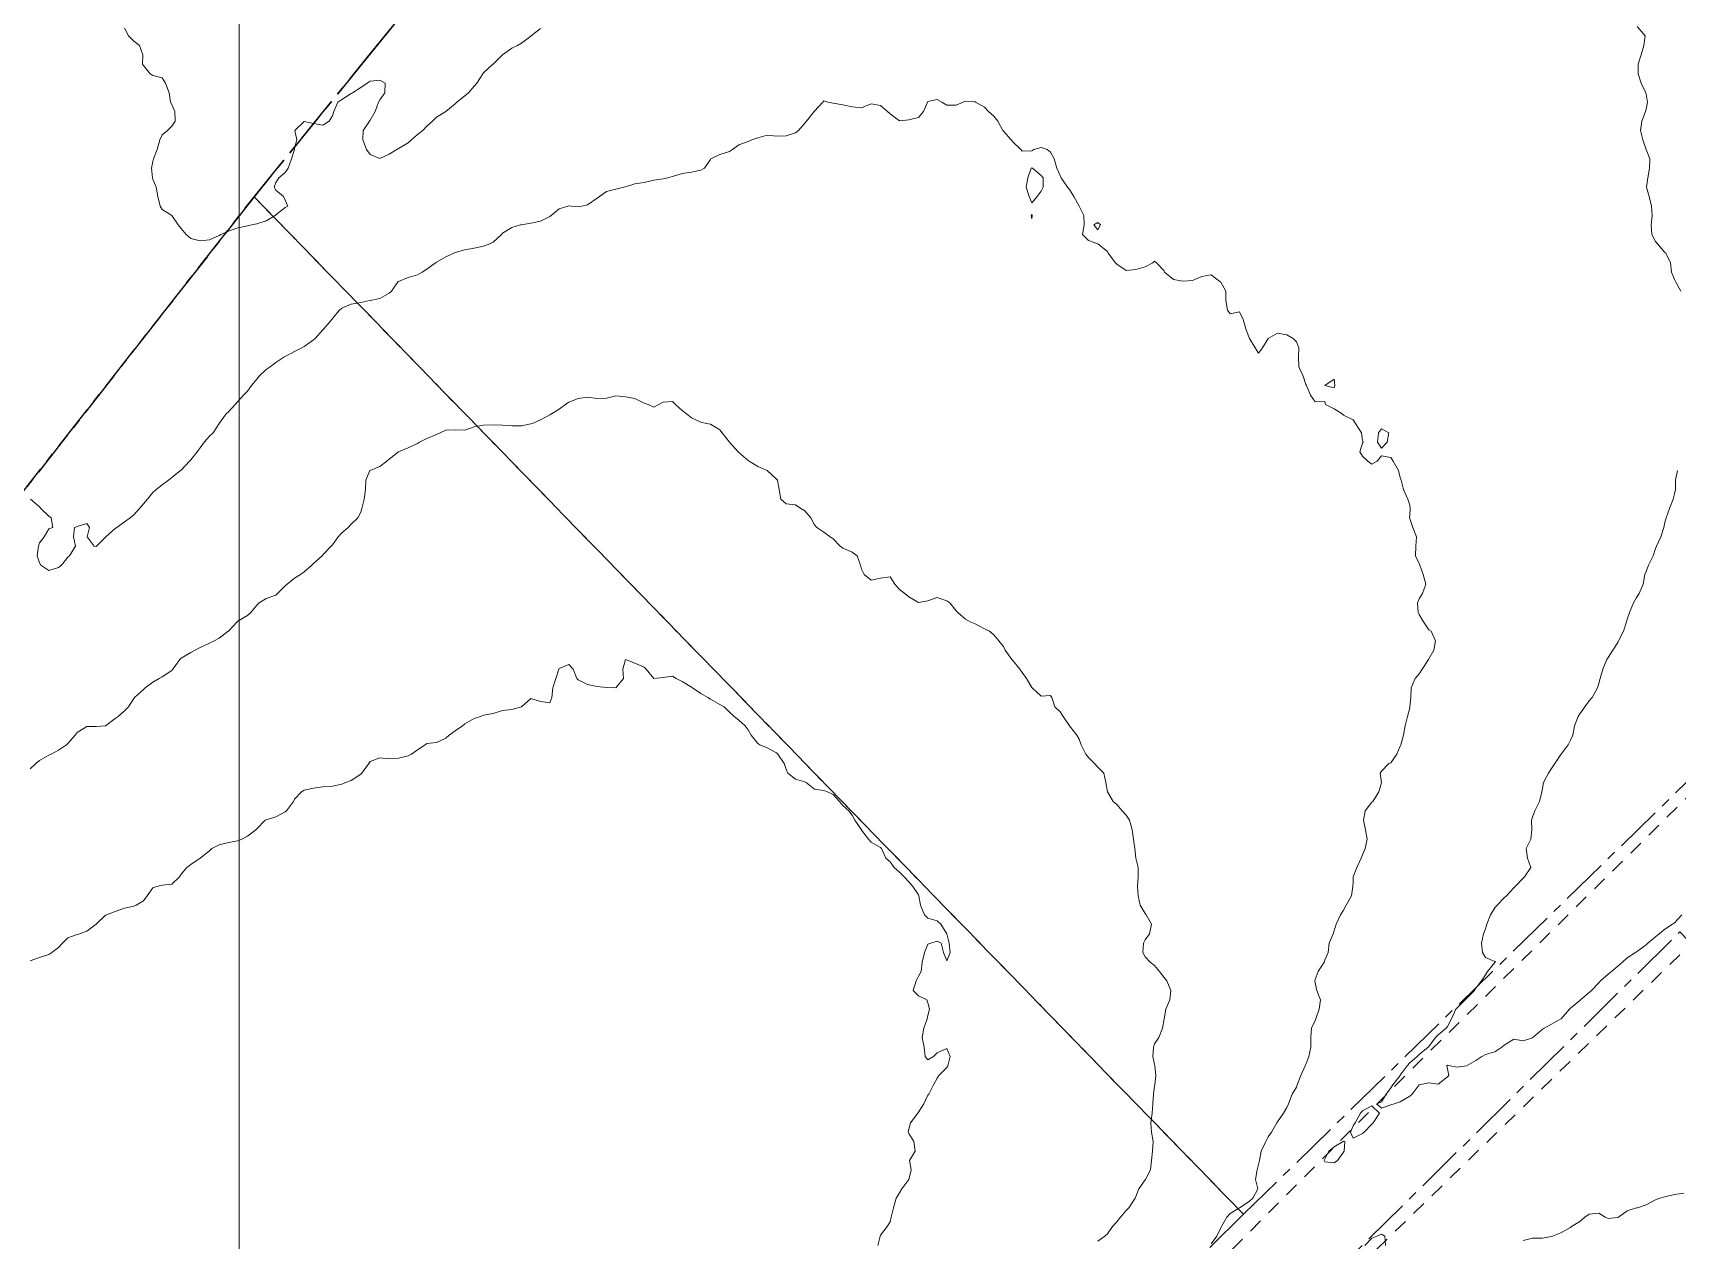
# Model space of a CAD drawing. Header units: centimetres. Extents: x 0 to 642158, y -847 to 649707.
# Drawn here: x 616055.9 to 616142.9, y 620095.5 to 620159.4 of the extents above; entities that cross this region are included whole.
import ezdxf

# ---------------------------------------------------------------- set-up
doc = ezdxf.new("R2010")
doc.units = ezdxf.units.CM
doc.header["$MEASUREMENT"] = 0
doc.linetypes.add('CENTERX2', pattern=[4, 2.5, -0.5, 0.5, -0.5])
doc.linetypes.add('JIS_02_0.7', pattern=[1.35, 0.75, -0.6])
for name, color, linetype, lineweight in [('MEV_grille', 254, 'Continuous', 9), ('WAL_parcellaire agricole', 7, 'JIS_02_0.7', 25), ('WAL_topographie 0.5', 253, 'Continuous', 20)]:
    doc.layers.add(name, color=color, linetype=linetype, lineweight=lineweight)
doc.layers.add('SPW_parcellaire cadastral', color=7, linetype='CENTERX2', lineweight=25, true_color=0xff0542)

# ---------------------------------------------------------------- blocks, each defined once
blk = doc.blocks.new('*U112')
at = {"layer": 'MEV_grille', "transparency": 33554687}
blk.add_lwpolyline([(0, 1825.476), (0, -1825.476)], dxfattribs=at)
blk = doc.blocks.new('*U113')
at = {"layer": 'MEV_grille', "color": 0, "linetype": 'ByBlock', "lineweight": -2, "transparency": 16777216}
blk.add_blockref('*U112', (700, 0), dxfattribs=at)

msp = doc.modelspace()

# ---------------------------------------------------------------- linework, layer by layer
at = {"layer": 'SPW_parcellaire cadastral'}
for points in [[(615953.145, 620127.255), (616031.659, 620248.331), (616113.067, 620206.183), (616073.592, 620158.112), (616067.603, 620150.735), (616044.916, 620121.783), (616044.003, 620120.557), (616016.529, 620083.663), (616016.323, 620083.38), (615956.854, 620124.661), (615953.145, 620127.255)], [(616155.897, 620242.08), (616216.603, 620182.855), (616170.367, 620146.087), (616119.958, 620096.902), (616069.563, 620148.726), (616067.603, 620150.735), (616073.592, 620158.112), (616113.067, 620206.183), (616147.203, 620247.746), (616150.203, 620246.29), (616151.217, 620245.797), (616155.897, 620242.08)], [(616010.112, 620074.836), (616016.323, 620083.38), (616016.529, 620083.663), (616044.003, 620120.557), (616044.916, 620121.783), (616067.603, 620150.735), (616069.563, 620148.726), (616119.958, 620096.902), (616054.78, 620033.074), (616053.787, 620033.999), (616052.116, 620035.505), (616050.378, 620037.088), (616046.943, 620040.218), (616010.112, 620074.836)], [(616077.743, 620009.284), (616059.731, 620026.742), (616058.292, 620028.13), (616143.039, 620111.847), (616195.354, 620057.121), (616112.989, 619974.75), (616077.743, 620009.284)]]:
    msp.add_lwpolyline(points, dxfattribs=at)
at = {"layer": 'WAL_parcellaire agricole'}
for points in [[(616150.914, 620359.078), (616183.111, 620336.635), (616208.947, 620308.639), (616155.622, 620243.466), (616217.862, 620182.708), (616203.663, 620173.206), (616184.165, 620157.904), (616167.867, 620143.102), (616128.472, 620104.198), (616097.776, 620073.395), (616056.231, 620032.04), (616023.654, 620063.139), (616022.713, 620062.374), (616011.3, 620073.696), (616009.712, 620074.108), (615999.979, 620060.383), (615981.482, 620034.031), (615960.98, 620049.529), (615951.282, 620035.378), (615946.22, 620026.579), (615935.605, 620032.368), (615936.082, 620036.976), (616150.914, 620359.078)], [(616196.965, 620160.605), (616207.564, 620168.807), (616223.296, 620180.142), (616272.568, 620126.315), (616113.487, 619976.298), (616060.148, 620027.291), (616123.14, 620091.298), (616173.367, 620140.103), (616196.965, 620160.605)]]:
    msp.add_lwpolyline(points, dxfattribs=at)
at = {"layer": 'WAL_topographie 0.5'}
for points in [[(616060.75, 620159.667), (616060.968, 620159.25), (616061.25, 620158.979), (616061.539, 620158.75), (616061.725, 620158.25), (616061.706, 620157.75), (616061.75, 620157.683), (616062.111, 620157.25), (616062.25, 620157.161), (616062.75, 620157.036), (616062.91, 620156.75), (616063.107, 620156.25), (616063.191, 620155.75), (616063.25, 620155.625), (616063.417, 620155.25), (616063.427, 620154.75), (616063.25, 620154.475), (616063.025, 620154.25), (616062.75, 620154.021), (616062.627, 620153.75), (616062.474, 620153.25), (616062.285, 620152.75), (616062.25, 620152.607), (616062.182, 620152.25), (616062.231, 620151.75), (616062.25, 620151.678), (616062.421, 620151.25), (616062.505, 620150.75), (616062.639, 620150.25), (616062.75, 620150.065), (616063.25, 620149.75), (616063.25, 620149.75), (616063.587, 620149.25), (616063.75, 620149.058), (616064.005, 620148.75), (616064.25, 620148.533), (616064.75, 620148.419), (616065.25, 620148.471), (616065.75, 620148.688), (616065.85, 620148.75), (616066.25, 620148.927), (616066.75, 620149.091), (616067.25, 620149.203), (616067.488, 620149.25), (616067.75, 620149.312), (616068.25, 620149.477), (616068.712, 620149.75), (616068.75, 620149.794), (616069.25, 620150.167), (616069.398, 620150.25), (616069.25, 620150.558), (616069.157, 620150.75), (616068.75, 620151.094), (616068.667, 620151.25), (616068.75, 620151.5), (616068.906, 620151.75), (616069.25, 620152.032), (616069.404, 620152.25), (616069.576, 620152.75), (616069.744, 620153.25), (616069.75, 620153.306), (616069.861, 620153.75), (616069.767, 620154.25), (616070.25, 620154.733), (616070.75, 620154.614), (616071.25, 620154.534), (616071.573, 620154.75), (616071.75, 620155.023), (616071.827, 620155.25), (616072.039, 620155.75), (616072.25, 620155.888), (616072.75, 620156.207), (616072.816, 620156.25), (616073.25, 620156.523), (616073.594, 620156.75), (616073.75, 620156.858), (616074.25, 620156.92), (616074.545, 620156.75), (616074.519, 620156.25), (616074.25, 620155.868), (616074.189, 620155.75), (616074.004, 620155.25), (616073.75, 620154.795), (616073.71, 620154.75), (616073.379, 620154.25), (616073.355, 620153.75), (616073.56, 620153.25), (616073.75, 620152.983), (616074.25, 620152.772), (616074.75, 620153), (616075.153, 620153.25), (616075.25, 620153.29), (616075.75, 620153.602), (616075.935, 620153.75), (616076.25, 620154.039), (616076.533, 620154.25), (616076.75, 620154.48), (616077.044, 620154.75), (616077.25, 620154.956), (616077.75, 620155.25), (616077.75, 620155.25), (616078.25, 620155.652), (616078.337, 620155.75), (616078.75, 620156.083), (616078.956, 620156.25), (616079.25, 620156.593), (616079.392, 620156.75), (616079.711, 620157.25), (616079.75, 620157.291), (616080.229, 620157.75), (616080.25, 620157.765), (616080.75, 620158.25), (616080.75, 620158.25), (616081.25, 620158.601), (616081.546, 620158.75), (616081.75, 620158.861), (616082.25, 620159.233), (616082.271, 620159.25), (616082.75, 620159.653)], [(616140.781, 620159.75), (616141.197, 620159.25), (616141.125, 620158.75), (616140.99, 620158.25), (616140.83, 620157.75), (616140.833, 620157.25), (616140.985, 620156.75), (616141.233, 620156.25), (616141.25, 620156.179), (616141.333, 620155.75), (616141.25, 620155.375), (616141.215, 620155.25), (616141.036, 620154.75), (616140.964, 620154.25), (616141.083, 620153.75), (616141.25, 620153.25), (616141.25, 620153.25), (616141.446, 620152.75), (616141.439, 620152.25), (616141.354, 620151.75), (616141.27, 620151.25), (616141.411, 620150.75), (616141.544, 620150.25), (616141.574, 620149.75), (616141.529, 620149.25), (616141.561, 620148.75), (616141.75, 620148.381), (616141.857, 620148.25), (616142.25, 620147.792), (616142.292, 620147.75), (616142.546, 620147.25), (616142.599, 620146.75), (616142.75, 620146.365), (616142.802, 620146.25), (616143.089, 620145.75)], [(616055.781, 620134.75), (616056.25, 620134.333), (616056.318, 620134.25), (616056.75, 620133.837), (616056.868, 620133.75), (616056.964, 620133.25), (616056.75, 620133.171), (616056.492, 620132.75), (616056.25, 620132.424), (616056.192, 620132.25), (616056.127, 620131.75), (616056.25, 620131.364), (616056.318, 620131.25), (616056.75, 620130.964), (616057.25, 620131.121), (616057.413, 620131.25), (616057.75, 620131.681), (616057.831, 620131.75), (616058.159, 620132.25), (616058.056, 620132.75), (616058.096, 620133.25), (616058.25, 620133.294), (616058.75, 620133.446), (616058.899, 620133.25), (616058.769, 620132.75), (616059.15, 620132.25), (616059.25, 620132.237), (616059.263, 620132.25), (616059.75, 620132.737), (616059.761, 620132.75), (616060.25, 620133.181), (616060.347, 620133.25), (616060.75, 620133.534), (616061.055, 620133.75), (616061.25, 620133.917), (616061.548, 620134.25), (616061.75, 620134.494), (616061.972, 620134.75), (616062.25, 620135.088), (616062.422, 620135.25), (616062.75, 620135.5), (616063.078, 620135.75), (616063.25, 620135.896), (616063.718, 620136.25), (616063.75, 620136.282), (616064.189, 620136.75), (616064.25, 620136.819), (616064.588, 620137.25), (616064.75, 620137.457), (616064.962, 620137.75), (616065.25, 620138.079), (616065.437, 620138.25), (616065.75, 620138.75), (616065.75, 620138.75), (616066.121, 620139.25), (616066.25, 620139.358), (616066.604, 620139.75), (616066.75, 620139.904), (616067.05, 620140.25), (616067.25, 620140.459), (616067.465, 620140.75), (616067.75, 620141.094), (616067.873, 620141.25), (616068.25, 620141.599), (616068.458, 620141.75), (616068.75, 620141.969), (616069.178, 620142.25), (616069.25, 620142.291), (616069.75, 620142.56), (616070.125, 620142.75), (616070.25, 620142.826), (616070.75, 620143.176), (616070.833, 620143.25), (616071.25, 620143.705), (616071.289, 620143.75), (616071.718, 620144.25), (616071.75, 620144.294), (616072.125, 620144.75), (616072.25, 620144.856), (616072.75, 620145.06), (616073.25, 620145.151), (616073.722, 620145.25), (616073.75, 620145.256), (616074.25, 620145.36), (616074.75, 620145.645), (616074.872, 620145.75), (616075.236, 620146.25), (616075.25, 620146.266), (616075.75, 620146.464), (616076.25, 620146.605), (616076.489, 620146.75), (616076.75, 620146.912), (616077.196, 620147.25), (616077.25, 620147.287), (616077.75, 620147.568), (616078.172, 620147.75), (616078.25, 620147.785), (616078.75, 620147.932), (616079.25, 620148.028), (616079.75, 620148.132), (616080.083, 620148.25), (616080.25, 620148.333), (616080.691, 620148.75), (616080.75, 620148.819), (616081.25, 620149.118), (616081.7, 620149.25), (616081.75, 620149.263), (616082.25, 620149.338), (616082.75, 620149.458), (616083.25, 620149.701), (616083.324, 620149.75), (616083.75, 620150.098), (616084.205, 620150.25), (616084.25, 620150.26), (616084.375, 620150.25), (616084.75, 620150.218), (616084.938, 620150.25), (616085.25, 620150.313), (616085.75, 620150.661), (616085.883, 620150.75), (616086.25, 620151.025), (616086.75, 620151.138), (616087.159, 620151.25), (616087.25, 620151.274), (616087.75, 620151.429), (616088.25, 620151.492), (616088.75, 620151.618), (616089.25, 620151.699), (616089.5, 620151.75), (616089.75, 620151.811), (616090.25, 620151.982), (616090.75, 620152.044), (616091.25, 620152.144), (616091.442, 620152.25), (616091.75, 620152.721), (616091.779, 620152.75), (616092.25, 620152.972), (616092.75, 620153.142), (616092.924, 620153.25), (616093.25, 620153.484), (616093.75, 620153.675), (616093.938, 620153.75), (616094.25, 620153.866), (616094.75, 620154.009), (616095.25, 620153.957), (616095.75, 620153.96), (616096.25, 620154.125), (616096.405, 620154.25), (616096.75, 620154.635), (616096.838, 620154.75), (616097.238, 620155.25), (616097.25, 620155.27), (616097.694, 620155.75), (616097.75, 620155.825), (616097.964, 620155.75), (616098.25, 620155.703), (616098.75, 620155.602), (616099.25, 620155.5), (616099.75, 620155.442), (616100.25, 620155.659), (616100.75, 620155.568), (616101.125, 620155.25), (616101.25, 620155.133), (616101.75, 620154.767), (616102.25, 620154.813), (616102.75, 620154.936), (616103.025, 620155.25), (616103.236, 620155.75), (616103.25, 620155.779), (616103.75, 620155.888), (616103.985, 620155.75), (616104.25, 620155.595), (616104.75, 620155.59), (616105.114, 620155.75), (616105.25, 620155.801), (616105.75, 620155.77), (616105.778, 620155.75), (616106.25, 620155.476), (616106.462, 620155.25), (616106.75, 620155), (616106.952, 620154.75), (616107.227, 620154.25), (616107.25, 620154.214), (616107.656, 620153.75), (616107.75, 620153.643), (616108.173, 620153.25), (616108.25, 620153.163), (616108.75, 620153.179), (616108.857, 620153.25), (616109.25, 620153.348), (616109.573, 620153.25), (616109.75, 620153.107), (616109.937, 620152.75), (616110.083, 620152.25), (616110.25, 620151.865), (616110.298, 620151.75), (616110.647, 620151.25), (616110.75, 620151.129), (616110.974, 620150.75), (616111.25, 620150.25), (616111.25, 620150.25), (616111.513, 620149.75), (616111.523, 620149.25), (616111.427, 620148.75), (616111.75, 620148.427), (616112.25, 620148.25), (616112.25, 620148.25), (616112.75, 620147.844), (616112.8, 620147.75), (616113.187, 620147.25), (616113.25, 620147.167), (616113.75, 620146.847), (616114.25, 620146.886), (616114.75, 620147.026), (616115.156, 620147.25), (616115.25, 620147.338), (616115.35, 620147.25), (616115.75, 620146.822), (616115.776, 620146.75), (616116.25, 620146.367), (616116.75, 620146.275), (616117.25, 620146.313), (616117.75, 620146.517), (616118.25, 620146.616), (616118.708, 620146.25), (616118.75, 620146.217), (616119.019, 620145.75), (616119.018, 620145.25), (616119.104, 620144.75), (616119.25, 620144.544), (616119.75, 620144.65), (616119.927, 620144.25), (616120.072, 620143.75), (616120.25, 620143.281), (616120.27, 620143.25), (616120.577, 620142.75), (616120.75, 620142.469), (616120.955, 620142.75), (616121.25, 620143.25), (616121.25, 620143.25), (616121.75, 620143.531), (616122.25, 620143.432), (616122.583, 620143.25), (616122.75, 620143.059), (616122.875, 620142.75), (616122.869, 620142.25), (616122.889, 620141.75), (616123.114, 620141.25), (616123.25, 620140.8), (616123.281, 620140.75), (616123.489, 620140.25), (616123.75, 620139.897), (616124.25, 620139.917), (616124.3, 620139.75), (616124.75, 620139.513), (616125.167, 620139.25), (616125.25, 620139.191), (616125.75, 620138.934), (616125.875, 620138.75), (616126.191, 620138.25), (616126.25, 620137.848), (616126.288, 620137.75), (616126.25, 620137.701), (616126.105, 620137.25), (616126.25, 620137.013), (616126.528, 620136.75), (616126.75, 620136.59), (616127.017, 620136.75), (616127.25, 620137.042), (616127.75, 620136.942), (616127.875, 620136.75), (616128.161, 620136.25), (616128.25, 620135.893), (616128.292, 620135.75), (616128.41, 620135.25), (616128.655, 620134.75), (616128.75, 620134.417), (616128.774, 620134.25), (616128.75, 620133.917), (616128.733, 620133.75), (616128.75, 620133.711), (616128.917, 620133.25), (616129.107, 620132.75), (616129.068, 620132.25), (616129.058, 620131.75), (616129.25, 620131.334), (616129.283, 620131.25), (616129.458, 620130.75), (616129.598, 620130.25), (616129.417, 620129.75), (616129.25, 620129.469), (616129.156, 620129.25), (616129.196, 620128.75), (616129.25, 620128.639), (616129.476, 620128.25), (616129.75, 620127.825), (616129.875, 620127.75), (616130.111, 620127.25), (616130.031, 620126.75), (616129.75, 620126.3), (616129.735, 620126.25), (616129.408, 620125.75), (616129.25, 620125.5), (616129.036, 620125.25), (616128.825, 620124.75), (616128.811, 620124.25), (616128.762, 620123.75), (616128.75, 620123.694), (616128.621, 620123.25), (616128.5, 620122.75), (616128.417, 620122.25), (616128.279, 620121.75), (616128.25, 620121.673), (616128.067, 620121.25), (616127.75, 620120.798), (616127.65, 620120.75), (616127.25, 620120.35), (616127.188, 620120.25), (616127.25, 620119.75), (616127.25, 620119.75), (616127.25, 620119.75), (616127.105, 620119.25), (616126.798, 620118.75), (616126.75, 620118.704), (616126.393, 620118.25), (616126.297, 620117.75), (616126.41, 620117.25), (616126.49, 620116.75), (616126.382, 620116.25), (616126.25, 620115.924), (616126.182, 620115.75), (616125.944, 620115.25), (616125.758, 620114.75), (616125.75, 620114.5), (616125.74, 620114.25), (616125.67, 620113.75), (616125.387, 620113.25), (616125.25, 620113), (616125.091, 620112.75), (616124.86, 620112.25), (616124.75, 620111.904), (616124.691, 620111.75), (616124.48, 620111.25), (616124.424, 620110.75), (616124.25, 620110.35), (616124.215, 620110.25), (616123.897, 620109.75), (616123.75, 620109.325), (616123.735, 620109.25), (616123.75, 620109.156), (616123.835, 620108.75), (616124.03, 620108.25), (616123.964, 620107.75), (616123.785, 620107.25), (616123.75, 620107.163), (616123.556, 620106.75), (616123.51, 620106.25), (616123.512, 620105.75), (616123.404, 620105.25), (616123.25, 620104.836), (616123.213, 620104.75), (616122.99, 620104.25), (616122.799, 620103.75), (616122.75, 620103.629), (616122.535, 620103.25), (616122.34, 620102.75), (616122.25, 620102.555), (616122.061, 620102.25), (616121.75, 620101.79), (616121.725, 620101.75), (616121.431, 620101.25), (616121.25, 620100.993), (616121.127, 620100.75), (616120.886, 620100.25), (616120.797, 620099.75), (616120.75, 620099.539), (616120.67, 620099.25), (616120.589, 620098.75), (616120.716, 620098.25), (616120.44, 620097.75), (616120.25, 620097.579), (616119.75, 620097.25), (616119.75, 620097.25), (616119.25, 620096.948), (616119.066, 620096.75), (616118.783, 620096.25), (616118.75, 620096.189), (616118.544, 620095.75), (616118.25, 620095.338)], [(616108.75, 620150.427), (616109.039, 620150.75), (616109.25, 620151.036), (616109.35, 620151.25), (616109.355, 620151.75), (616109.25, 620151.861), (616108.783, 620152.25), (616108.75, 620152.276), (616108.726, 620152.25), (616108.547, 620151.75), (616108.455, 620151.25), (616108.605, 620150.75), (616108.75, 620150.427)], [(616108.75, 620149.583), (616108.769, 620149.75), (616108.75, 620149.821), (616108.719, 620149.75), (616108.75, 620149.583)], [(616112.393, 620149.25), (616112.25, 620149), (616112.028, 620149.25), (616112.25, 620149.384), (616112.393, 620149.25)], [(616124.79, 620140.75), (616124.75, 620140.625), (616124.25, 620140.75), (616124.25, 620140.75), (616124.25, 620140.75), (616124.75, 620141.083), (616124.79, 620140.75)], [(616055.75, 620120.47), (616056.053, 620120.75), (616056.25, 620120.906), (616056.75, 620121.195), (616056.865, 620121.25), (616057.25, 620121.458), (616057.687, 620121.75), (616057.75, 620121.817), (616058.132, 620122.25), (616058.25, 620122.398), (616058.75, 620122.709), (616059.25, 620122.717), (616059.75, 620122.75), (616059.75, 620122.75), (616060.25, 620123.139), (616060.417, 620123.25), (616060.75, 620123.536), (616060.957, 620123.75), (616061.25, 620124.197), (616061.281, 620124.25), (616061.75, 620124.679), (616061.85, 620124.75), (616062.25, 620125.062), (616062.583, 620125.25), (616062.75, 620125.338), (616063.25, 620125.679), (616063.307, 620125.75), (616063.677, 620126.25), (616063.75, 620126.325), (616064.25, 620126.632), (616064.487, 620126.75), (616064.75, 620126.897), (616065.25, 620127.115), (616065.5, 620127.25), (616065.75, 620127.389), (616066.231, 620127.75), (616066.25, 620127.764), (616066.711, 620128.25), (616066.75, 620128.294), (616067.25, 620128.583), (616067.432, 620128.75), (616067.75, 620129.125), (616067.871, 620129.25), (616068.25, 620129.479), (616068.75, 620129.662), (616068.852, 620129.75), (616069.25, 620130.157), (616069.355, 620130.25), (616069.75, 620130.556), (616070.056, 620130.75), (616070.25, 620130.89), (616070.669, 620131.25), (616070.75, 620131.338), (616071.202, 620131.75), (616071.25, 620131.797), (616071.689, 620132.25), (616071.75, 620132.319), (616072.062, 620132.75), (616072.25, 620132.958), (616072.589, 620133.25), (616072.75, 620133.423), (616073.102, 620133.75), (616073.25, 620134.058), (616073.308, 620134.25), (616073.432, 620134.75), (616073.5, 620135.25), (616073.511, 620135.75), (616073.736, 620136.25), (616073.75, 620136.262), (616074.25, 620136.474), (616074.625, 620136.75), (616074.75, 620136.856), (616075.25, 620137.25), (616075.25, 620137.25), (616075.75, 620137.461), (616076.25, 620137.691), (616076.363, 620137.75), (616076.75, 620137.943), (616077.25, 620138.162), (616077.445, 620138.25), (616077.75, 620138.384), (616078.25, 620138.408), (616078.75, 620138.393), (616079.25, 620138.561), (616079.75, 620138.656), (616080.25, 620138.67), (616080.75, 620138.664), (616081.25, 620138.614), (616081.75, 620138.625), (616082.25, 620138.728), (616082.327, 620138.75), (616082.75, 620138.946), (616083.25, 620139.202), (616083.338, 620139.25), (616083.75, 620139.509), (616084.075, 620139.75), (616084.25, 620139.875), (616084.75, 620140.06), (616085.25, 620140.13), (616085.75, 620140.062), (616086.25, 620140.091), (616086.75, 620140.213), (616087.25, 620140.162), (616087.75, 620140.071), (616088.25, 620139.821), (616088.45, 620139.75), (616088.75, 620139.614), (616089.023, 620139.75), (616089.25, 620139.869), (616089.75, 620139.917), (616089.909, 620139.75), (616090.25, 620139.438), (616090.475, 620139.25), (616090.75, 620139.046), (616091.25, 620138.815), (616091.55, 620138.75), (616091.75, 620138.706), (616092.25, 620138.417), (616092.364, 620138.25), (616092.75, 620137.75), (616092.75, 620137.75), (616093.21, 620137.25), (616093.25, 620137.206), (616093.75, 620136.786), (616093.806, 620136.75), (616094.25, 620136.474), (616094.75, 620136.25), (616094.75, 620136.25), (616095.25, 620135.798), (616095.296, 620135.75), (616095.386, 620135.25), (616095.479, 620134.75), (616095.75, 620134.49), (616096.25, 620134.45), (616096.527, 620134.25), (616096.75, 620134.117), (616097.056, 620133.75), (616097.25, 620133.382), (616097.382, 620133.25), (616097.75, 620133), (616098.083, 620132.75), (616098.25, 620132.641), (616098.618, 620132.25), (616098.75, 620132.143), (616099.25, 620131.942), (616099.508, 620131.75), (616099.681, 620131.25), (616099.75, 620131.042), (616099.88, 620130.75), (616100.25, 620130.464), (616100.75, 620130.556), (616101.25, 620130.632), (616101.51, 620130.25), (616101.75, 620129.964), (616102.031, 620129.75), (616102.25, 620129.566), (616102.75, 620129.274), (616103.25, 620129.364), (616103.75, 620129.541), (616104.25, 620129.366), (616104.417, 620129.25), (616104.75, 620128.833), (616104.837, 620128.75), (616105.25, 620128.384), (616105.483, 620128.25), (616105.75, 620128.136), (616106.25, 620127.884), (616106.519, 620127.75), (616106.75, 620127.562), (616107, 620127.25), (616107.25, 620126.938), (616107.35, 620126.75), (616107.692, 620126.25), (616107.75, 620126.202), (616108.118, 620125.75), (616108.25, 620125.577), (616108.471, 620125.25), (616108.75, 620124.77), (616108.778, 620124.75), (616109.25, 620124.325), (616109.75, 620124.35), (616109.817, 620124.25), (616109.964, 620123.75), (616110.25, 620123.483), (616110.409, 620123.25), (616110.75, 620122.75), (616110.75, 620122.75), (616111.139, 620122.25), (616111.25, 620122.05), (616111.36, 620121.75), (616111.605, 620121.25), (616111.75, 620121.073), (616112.072, 620120.75), (616112.25, 620120.567), (616112.556, 620120.25), (616112.664, 620119.75), (616112.75, 620119.25), (616112.75, 620119.25), (616113.055, 620118.75), (616113.25, 620118.583), (616113.54, 620118.25), (616113.75, 620118.018), (616113.924, 620117.75), (616114.065, 620117.25), (616114.131, 620116.75), (616114.212, 620116.25), (616114.25, 620115.75), (616114.25, 620115.75), (616114.385, 620115.25), (616114.388, 620114.75), (616114.338, 620114.25), (616114.387, 620113.75), (616114.489, 620113.25), (616114.75, 620112.821), (616114.8, 620112.75), (616115.08, 620112.25), (616114.987, 620111.75), (616114.75, 620111.417), (616114.66, 620111.25), (616114.63, 620110.75), (616114.75, 620110.518), (616115.009, 620110.25), (616115.25, 620110.075), (616115.515, 620109.75), (616115.75, 620109.431), (616115.888, 620109.25), (616116.112, 620108.75), (616116.048, 620108.25), (616115.841, 620107.75), (616115.75, 620107.25), (616115.75, 620107.25), (616115.673, 620106.75), (616115.468, 620106.25), (616115.25, 620105.916), (616115.199, 620105.75), (616115.148, 620105.25), (616115.25, 620104.827), (616115.267, 620104.75), (616115.316, 620104.25), (616115.257, 620103.75), (616115.25, 620103.7), (616115.196, 620103.25), (616115.152, 620102.75), (616115.115, 620102.25), (616115.052, 620101.75), (616115.088, 620101.25), (616115.179, 620100.75), (616115.133, 620100.25), (616115.089, 620099.75), (616115.032, 620099.25), (616114.76, 620098.75), (616114.75, 620098.734), (616114.409, 620098.25), (616114.25, 620097.838), (616114.215, 620097.75), (616113.878, 620097.25), (616113.75, 620097.107), (616113.45, 620096.75), (616113.25, 620096.506), (616113.022, 620096.25), (616112.75, 620095.871), (616112.612, 620095.75), (616112.25, 620095.481)], [(616127.558, 620137.75), (616127.25, 620137.442), (616127.05, 620137.75), (616127.102, 620138.25), (616127.25, 620138.461), (616127.65, 620138.25), (616127.558, 620137.75)], [(616142.909, 620136.25), (616142.811, 620135.75), (616142.801, 620135.25), (616142.75, 620135.019), (616142.677, 620134.75), (616142.494, 620134.25), (616142.323, 620133.75), (616142.25, 620133.5), (616142.192, 620133.25), (616142.029, 620132.75), (616141.798, 620132.25), (616141.75, 620132.132), (616141.632, 620131.75), (616141.378, 620131.25), (616141.25, 620130.906), (616141.19, 620130.75), (616141.1, 620130.25), (616140.881, 620129.75), (616140.75, 620129.53), (616140.583, 620129.25), (616140.375, 620128.75), (616140.25, 620128.389), (616140.211, 620128.25), (616140.05, 620127.75), (616139.802, 620127.25), (616139.75, 620127.164), (616139.489, 620126.75), (616139.25, 620126.357), (616139.173, 620126.25), (616138.96, 620125.75), (616138.83, 620125.25), (616138.75, 620124.981), (616138.688, 620124.75), (616138.394, 620124.25), (616138.25, 620124.064), (616138.006, 620123.75), (616137.75, 620123.391), (616137.658, 620123.25), (616137.458, 620122.75), (616137.369, 620122.25), (616137.25, 620121.982), (616137.134, 620121.75), (616136.767, 620121.25), (616136.75, 620121.223), (616136.432, 620120.75), (616136.25, 620120.494), (616136.083, 620120.25), (616135.832, 620119.75), (616135.75, 620119.35), (616135.731, 620119.25), (616135.608, 620118.75), (616135.359, 620118.25), (616135.25, 620117.917), (616135.19, 620117.75), (616135.2, 620117.25), (616135.156, 620116.75), (616134.917, 620116.25), (616134.983, 620115.75), (616135.147, 620115.25), (616134.817, 620114.75), (616134.75, 620114.695), (616134.328, 620114.25), (616134.25, 620114.177), (616133.866, 620113.75), (616133.75, 620113.645), (616133.375, 620113.25), (616133.25, 620113.115), (616133.023, 620112.75), (616132.828, 620112.25), (616132.75, 620112.011), (616132.652, 620111.75), (616132.552, 620111.25), (616132.604, 620110.75), (616132.75, 620110.481), (616133.25, 620110.286), (616133.281, 620110.25), (616133.25, 620110.223), (616132.869, 620109.75), (616132.75, 620109.573), (616132.546, 620109.25), (616132.25, 620108.868), (616132.175, 620108.75), (616131.75, 620108.318), (616131.68, 620108.25), (616131.25, 620107.82), (616131.193, 620107.75), (616130.963, 620107.25), (616130.75, 620106.844), (616130.684, 620106.75), (616130.25, 620106.399), (616130.106, 620106.25), (616129.75, 620105.777), (616129.728, 620105.75), (616129.25, 620105.355), (616129.136, 620105.25), (616128.75, 620104.914), (616128.617, 620104.75), (616128.25, 620104.268), (616128.237, 620104.25), (616127.857, 620103.75), (616127.75, 620103.589), (616127.509, 620103.25), (616127.25, 620102.859), (616127.01, 620102.75), (616127.25, 620102.51), (616127.75, 620102.693), (616127.927, 620102.75), (616128.25, 620102.845), (616128.75, 620103.15), (616128.871, 620103.25), (616129.25, 620103.75), (616129.25, 620103.75), (616129.75, 620103.86), (616130.25, 620103.787), (616130.75, 620104.182), (616130.819, 620104.25), (616130.75, 620104.607), (616130.704, 620104.75), (616130.75, 620104.796), (616130.893, 620104.75), (616131.25, 620104.681), (616131.75, 620104.75), (616131.75, 620104.75), (616132.25, 620105.036), (616132.568, 620105.25), (616132.75, 620105.352), (616133.25, 620105.5), (616133.621, 620105.75), (616133.75, 620105.848), (616134.25, 620106.17), (616134.75, 620106.075), (616135.25, 620106.241), (616135.26, 620106.25), (616135.75, 620106.685), (616135.857, 620106.75), (616136.25, 620106.963), (616136.75, 620107.248), (616136.753, 620107.25), (616137.196, 620107.75), (616137.25, 620107.81), (616137.75, 620108.223), (616137.78, 620108.25), (616138.25, 620108.636), (616138.358, 620108.75), (616138.75, 620109.152), (616138.84, 620109.25), (616139.25, 620109.606), (616139.421, 620109.75), (616139.75, 620110.036), (616140.005, 620110.25), (616140.25, 620110.479), (616140.694, 620110.75), (616140.75, 620110.788), (616141.25, 620111.154), (616141.353, 620111.25), (616141.75, 620111.591), (616141.948, 620111.75), (616142.25, 620111.98), (616142.653, 620112.25), (616142.75, 620112.326), (616143.153, 620112.75)], [(616055.75, 620110.309), (616056.25, 620110.494), (616056.75, 620110.655), (616056.902, 620110.75), (616057.25, 620111.016), (616057.469, 620111.25), (616057.75, 620111.523), (616058.25, 620111.711), (616058.386, 620111.75), (616058.75, 620111.888), (616059.25, 620112.25), (616059.25, 620112.25), (616059.75, 620112.724), (616059.789, 620112.75), (616060.25, 620112.921), (616060.75, 620113.095), (616061.25, 620113.214), (616061.365, 620113.25), (616061.75, 620113.488), (616061.94, 620113.75), (616062.25, 620114.178), (616062.464, 620114.25), (616062.75, 620114.311), (616063.25, 620114.37), (616063.657, 620114.75), (616063.75, 620114.897), (616064.05, 620115.25), (616064.25, 620115.417), (616064.75, 620115.75), (616064.75, 620115.75), (616065.25, 620116.139), (616065.375, 620116.25), (616065.75, 620116.443), (616066.25, 620116.578), (616066.75, 620116.671), (616066.95, 620116.75), (616067.25, 620116.905), (616067.704, 620117.25), (616067.75, 620117.303), (616068.197, 620117.75), (616068.25, 620117.78), (616068.75, 620117.929), (616069.25, 620118.201), (616069.321, 620118.25), (616069.691, 620118.75), (616069.75, 620118.861), (616070.118, 620119.25), (616070.25, 620119.339), (616070.75, 620119.454), (616071.25, 620119.518), (616071.75, 620119.558), (616072.25, 620119.663), (616072.45, 620119.75), (616072.75, 620119.861), (616073.25, 620120.192), (616073.31, 620120.25), (616073.676, 620120.75), (616073.75, 620120.868), (616074.25, 620121.058), (616074.75, 620120.993), (616075.25, 620121.029), (616075.75, 620121.157), (616075.942, 620121.25), (616076.25, 620121.485), (616076.659, 620121.75), (616076.75, 620121.812), (616077.25, 620121.871), (616077.75, 620122.094), (616077.935, 620122.25), (616078.25, 620122.486), (616078.63, 620122.75), (616078.75, 620122.85), (616079.25, 620123.129), (616079.583, 620123.25), (616079.75, 620123.313), (616080.25, 620123.406), (616080.75, 620123.56), (616081.25, 620123.619), (616081.75, 620123.75), (616081.75, 620123.75), (616082.25, 620124.188), (616082.75, 620124.044), (616083.25, 620123.972), (616083.35, 620124.25), (616083.411, 620124.75), (616083.573, 620125.25), (616083.735, 620125.75), (616083.75, 620125.786), (616084.25, 620126), (616084.483, 620125.75), (616084.688, 620125.25), (616084.75, 620125.183), (616085.25, 620124.937), (616085.75, 620124.833), (616086.25, 620124.776), (616086.75, 620124.75), (616087.15, 620125.25), (616087.107, 620125.75), (616087.25, 620126.25), (616087.25, 620126.25), (616087.25, 620126.25), (616087.75, 620126.062), (616088.25, 620125.85), (616088.344, 620125.75), (616088.75, 620125.25), (616089.25, 620125.309), (616089.75, 620125.375), (616089.929, 620125.25), (616090.25, 620125.089), (616090.75, 620124.788), (616090.806, 620124.75), (616091.25, 620124.464), (616091.61, 620124.25), (616091.75, 620124.158), (616092.25, 620123.875), (616092.477, 620123.75), (616092.75, 620123.477), (616093, 620123.25), (616093.25, 620123.041), (616093.583, 620122.75), (616093.75, 620122.544), (616093.911, 620122.25), (616094.25, 620121.813), (616094.357, 620121.75), (616094.75, 620121.588), (616095.25, 620121.319), (616095.324, 620121.25), (616095.653, 620120.75), (616095.75, 620120.459), (616095.85, 620120.25), (616096.25, 620119.927), (616096.75, 620119.789), (616096.808, 620119.75), (616097.25, 620119.402), (616097.75, 620119.32), (616097.95, 620119.25), (616098.25, 620119.121), (616098.583, 620118.75), (616098.75, 620118.54), (616099.071, 620118.25), (616099.25, 620118.012), (616099.384, 620117.75), (616099.738, 620117.25), (616099.75, 620117.235), (616100.109, 620116.75), (616100.25, 620116.588), (616100.75, 620116.309), (616100.809, 620116.25), (616101.036, 620115.75), (616101.25, 620115.543), (616101.474, 620115.25), (616101.75, 620115), (616101.994, 620114.75), (616102.25, 620114.5), (616102.466, 620114.25), (616102.75, 620113.797), (616102.781, 620113.75), (616102.856, 620113.25), (616103.07, 620112.75), (616103.25, 620112.57), (616103.75, 620112.421), (616103.947, 620112.25), (616104.25, 620111.75), (616104.25, 620111.75), (616104.375, 620111.25), (616104.434, 620110.75), (616104.25, 620110.312), (616104.075, 620110.75), (616103.95, 620111.25), (616103.75, 620111.35), (616103.417, 620111.25), (616103.25, 620111.191), (616103.08, 620110.75), (616102.944, 620110.25), (616102.904, 620109.75), (616102.75, 620109.5), (616102.636, 620109.25), (616102.475, 620108.75), (616102.75, 620108.461), (616103.194, 620108.25), (616103.25, 620108.083), (616103.333, 620107.75), (616103.25, 620107.414), (616103.219, 620107.25), (616103.042, 620106.75), (616102.956, 620106.25), (616103.063, 620105.75), (616103.107, 620105.25), (616103.25, 620105.073), (616103.55, 620105.25), (616103.75, 620105.45), (616104.25, 620105.667), (616104.435, 620105.25), (616104.317, 620104.75), (616104.25, 620104.673), (616103.827, 620104.25), (616103.75, 620104.107), (616103.55, 620103.75), (616103.303, 620103.25), (616103.25, 620103.206), (616103.036, 620102.75), (616102.75, 620102.298), (616102.715, 620102.25), (616102.333, 620101.75), (616102.25, 620101.4), (616102.211, 620101.25), (616102.25, 620101.171), (616102.508, 620100.75), (616102.583, 620100.25), (616102.278, 620099.75), (616102.375, 620099.25), (616102.25, 620098.75), (616102.25, 620098.75), (616101.871, 620098.25), (616101.75, 620098.039), (616101.583, 620097.75), (616101.428, 620097.25), (616101.319, 620096.75), (616101.25, 620096.5), (616101.107, 620096.25), (616100.75, 620095.795), (616100.734, 620095.75), (616100.602, 620095.25)], [(616126.25, 620101.183), (616126.345, 620101.25), (616126.75, 620101.675), (616126.814, 620101.75), (616127.147, 620102.25), (616126.75, 620102.647), (616126.25, 620102.382), (616126.139, 620102.25), (616125.858, 620101.75), (616125.75, 620101.577), (616125.622, 620101.25), (616125.75, 620100.936), (616126.25, 620101.183)], [(616124.75, 620099.625), (616124.923, 620099.75), (616125.25, 620100.197), (616125.28, 620100.25), (616125.318, 620100.75), (616125.25, 620100.766), (616125.231, 620100.75), (616124.75, 620100.466), (616124.474, 620100.25), (616124.25, 620099.823), (616124.227, 620099.75), (616124.25, 620099.673), (616124.75, 620099.625)], [(616134.75, 620095.507), (616135.25, 620095.643), (616135.75, 620095.646), (616136.25, 620095.732), (616136.309, 620095.75), (616136.75, 620095.928), (616137.25, 620096.203), (616137.315, 620096.25), (616137.75, 620096.528), (616138.008, 620096.75), (616138.25, 620096.903), (616138.75, 620096.957), (616139.09, 620096.75), (616139.25, 620096.68), (616139.75, 620096.728), (616139.789, 620096.75), (616140.25, 620097.077), (616140.75, 620097.235), (616140.803, 620097.25), (616141.25, 620097.397), (616141.75, 620097.665), (616141.986, 620097.75), (616142.25, 620097.832), (616142.75, 620097.948), (616143.25, 620098.011)], [(616126.375, 620095.25), (616126.75, 620095.646), (616127.007, 620095.75), (616127.25, 620095.854), (616127.427, 620095.75), (616127.458, 620095.25)]]:
    msp.add_lwpolyline(points, dxfattribs=at)

# ---------------------------------------------------------------- block references
at = {"layer": 'MEV_grille', "transparency": 33554687}
msp.add_blockref('*U113', (615366.814, 620593.644), dxfattribs=at)

doc.saveas('drawing.dxf')
